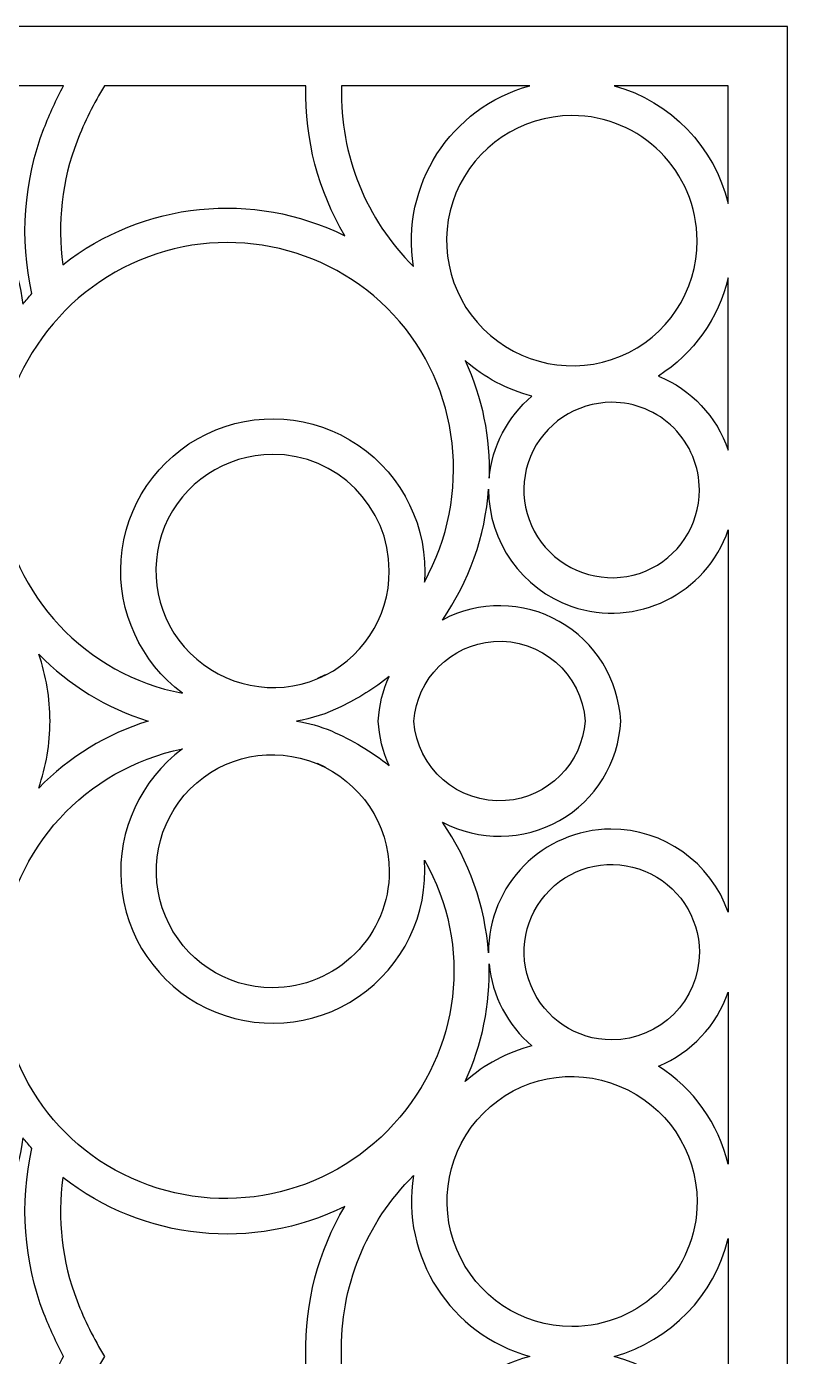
# Model space of a CAD drawing. Header units: centimetres. Extents: x 14.6 to 20.5, y -1.6 to 9.
# Drawn here: x 17.44 to 20.46, y 3.72 to 9 of the extents above; entities that cross this region are included whole.
import ezdxf

# ---------------------------------------------------------------- set-up
doc = ezdxf.new("R2010")
doc.units = ezdxf.units.CM
doc.header["$MEASUREMENT"] = 0
doc.layers.add('layer 1', color=7, linetype='Continuous')

msp = doc.modelspace()

# ---------------------------------------------------------------- linework, layer by layer
at = {"layer": 'layer 1', "color": 250}
for points, knots in [([(14.59694, 9.00077), (14.59694, 9.00077), (20.45784, 9.00077), (20.45784, 9.00077), (20.45784, 9.00077), (20.45784, 9.00077), (20.45784, -1.55598), (20.45784, -1.55598), (20.45784, -1.55598), (20.45784, -1.55598), (14.59694, -1.55598), (14.59694, -1.55598), (14.59694, -1.55598), (14.59694, -1.55598), (14.59694, 9.00077), (14.59694, 9.00077)], [0, 0, 0, 0, 0.2, 0.2, 0.2, 0.2, 0.4, 0.4, 0.4, 0.4, 0.6, 0.6, 0.6, 0.6, 1, 1, 1, 1]), ([(16.45842, 8.766), (16.45842, 8.766), (17.58569, 8.766), (17.58569, 8.766), (17.58569, 8.766), (17.55618, 8.71112), (17.5301, 8.65447), (17.50759, 8.59637), (17.50759, 8.59637), (17.42746, 8.3873), (17.41092, 8.15933), (17.46011, 7.9409), (17.46011, 7.9409), (17.4477, 7.92726), (17.43567, 7.91329), (17.42401, 7.899), (17.42401, 7.899), (17.40616, 8.03625), (17.35103, 8.16591), (17.26454, 8.27396), (17.26454, 8.27396), (17.06166, 8.52733), (16.77652, 8.70143), (16.45842, 8.766)], [0, 0, 0, 0, 0.1428571, 0.1428571, 0.1428571, 0.1428571, 0.2857143, 0.2857143, 0.2857143, 0.2857143, 0.4285714, 0.4285714, 0.4285714, 0.4285714, 0.5714286, 0.5714286, 0.5714286, 0.5714286, 0.7142857, 0.7142857, 0.7142857, 0.7142857, 1, 1, 1, 1]), ([(18.54743, 8.766), (18.54743, 8.766), (18.54729, 8.76068), (18.54729, 8.76068), (18.54729, 8.76068), (18.54251, 8.55339), (18.59593, 8.34901), (18.70158, 8.17059), (18.70158, 8.17059), (18.33734, 8.35114), (17.90216, 8.30655), (17.58242, 8.05548), (17.58242, 8.05548), (17.55978, 8.22102), (17.57926, 8.38968), (17.63902, 8.54572), (17.63902, 8.54572), (17.66869, 8.62226), (17.70519, 8.696), (17.74808, 8.76599), (17.74808, 8.76599), (17.74808, 8.76599), (18.54743, 8.766), (18.54743, 8.766)], [0, 0, 0, 0, 0.1428571, 0.1428571, 0.1428571, 0.1428571, 0.2857143, 0.2857143, 0.2857143, 0.2857143, 0.4285714, 0.4285714, 0.4285714, 0.4285714, 0.5714286, 0.5714286, 0.5714286, 0.5714286, 0.7142857, 0.7142857, 0.7142857, 0.7142857, 1, 1, 1, 1]), ([(18.68837, 8.766), (18.68837, 8.766), (19.43514, 8.766), (19.43514, 8.766), (19.43514, 8.766), (19.12092, 8.67899), (18.92225, 8.37029), (18.97397, 8.04838), (18.97397, 8.04838), (18.78565, 8.23552), (18.68233, 8.49193), (18.68811, 8.75736), (18.68811, 8.75736), (18.68818, 8.76024), (18.68827, 8.76312), (18.68837, 8.766)], [0, 0, 0, 0, 0.2, 0.2, 0.2, 0.2, 0.4, 0.4, 0.4, 0.4, 0.6, 0.6, 0.6, 0.6, 1, 1, 1, 1]), ([(20.22307, 8.766), (20.22307, 8.766), (20.22308, 8.29874), (20.22308, 8.29874), (20.22308, 8.29874), (20.1677, 8.52478), (19.99503, 8.70333), (19.7709, 8.766), (19.7709, 8.766), (19.7709, 8.766), (20.22308, 8.766), (20.22308, 8.766), (20.22308, 8.766), (20.22308, 8.766), (20.22307, 8.766), (20.22307, 8.766)], [0, 0, 0, 0, 0.2, 0.2, 0.2, 0.2, 0.4, 0.4, 0.4, 0.4, 0.6, 0.6, 0.6, 0.6, 1, 1, 1, 1]), ([(20.09955, 8.15113), (20.10029, 7.95061), (19.98017, 7.76939), (19.7952, 7.69197), (19.7952, 7.69197), (19.61023, 7.61455), (19.39424, 7.65877), (19.25193, 7.80003), (19.25193, 7.80003), (19.10962, 7.94129), (19.06641, 8.15437), (19.14246, 8.33991), (19.14246, 8.33991), (19.2185, 8.52545), (19.4025, 8.64691), (19.60302, 8.64765), (19.60302, 8.64765), (19.87707, 8.64782), (20.09937, 8.42518), (20.09955, 8.15113)], [0, 0, 0, 0, 0.1666667, 0.1666667, 0.1666667, 0.1666667, 0.3333333, 0.3333333, 0.3333333, 0.3333333, 0.5, 0.5, 0.5, 0.5, 0.6666667, 0.6666667, 0.6666667, 0.6666667, 1, 1, 1, 1]), ([(18.05695, 6.35479), (17.67353, 6.42815), (17.38109, 6.74028), (17.33284, 7.12766), (17.33284, 7.12766), (17.28459, 7.51504), (17.50151, 7.89396), (17.85522, 8.05913), (17.85522, 8.05913), (18.20893, 8.2243), (18.62879, 8.14267), (18.89484, 7.857), (18.89484, 7.857), (19.16088, 7.57133), (19.20707, 7.13716), (19.01719, 6.79608), (19.01719, 6.79608), (19.03297, 7.01109), (18.93284, 7.21819), (18.75453, 7.33935), (18.75453, 7.33935), (18.57621, 7.46052), (18.3468, 7.47736), (18.1527, 7.38351), (18.1527, 7.38351), (17.95861, 7.28967), (17.82933, 7.09943), (17.81356, 6.88441), (17.81356, 6.88441), (17.79959, 6.67793), (17.89113, 6.47859), (18.05697, 6.35479), (18.05697, 6.35479), (18.05697, 6.35479), (18.05695, 6.35479), (18.05695, 6.35479)], [0, 0, 0, 0, 0.1, 0.1, 0.1, 0.1, 0.2, 0.2, 0.2, 0.2, 0.3, 0.3, 0.3, 0.3, 0.4, 0.4, 0.4, 0.4, 0.5, 0.5, 0.5, 0.5, 0.6, 0.6, 0.6, 0.6, 0.7, 0.7, 0.7, 0.7, 0.8, 0.8, 0.8, 0.8, 1, 1, 1, 1]), ([(20.22308, 7.32011), (20.17706, 7.45326), (20.07619, 7.5602), (19.94592, 7.61384), (19.94592, 7.61384), (20.0854, 7.70288), (20.18477, 7.84254), (20.22308, 8.00353), (20.22308, 8.00353), (20.22308, 8.00353), (20.22308, 7.32011), (20.22308, 7.32011)], [0, 0, 0, 0, 0.25, 0.25, 0.25, 0.25, 0.5, 0.5, 0.5, 0.5, 1, 1, 1, 1]), ([(19.17945, 7.67484), (19.25522, 7.60747), (19.34592, 7.55915), (19.44411, 7.53388), (19.44411, 7.53388), (19.34726, 7.45152), (19.2863, 7.33478), (19.27416, 7.20822), (19.27416, 7.20822), (19.27899, 7.36901), (19.2466, 7.52867), (19.17945, 7.67484)], [0, 0, 0, 0, 0.25, 0.25, 0.25, 0.25, 0.5, 0.5, 0.5, 0.5, 1, 1, 1, 1]), ([(20.10868, 7.16148), (20.1092, 7.02097), (20.02502, 6.89397), (19.8954, 6.83972), (19.8954, 6.83972), (19.76579, 6.78546), (19.61442, 6.81645), (19.5147, 6.91544), (19.5147, 6.91544), (19.41496, 7.01443), (19.38468, 7.16375), (19.43797, 7.29376), (19.43797, 7.29376), (19.49126, 7.42379), (19.6202, 7.5089), (19.76072, 7.50942), (19.76072, 7.50942), (19.85295, 7.50948), (19.94142, 7.4729), (20.00667, 7.40773), (20.00667, 7.40773), (20.07192, 7.34256), (20.10862, 7.2537), (20.10868, 7.16147), (20.10868, 7.16147), (20.10868, 7.16147), (20.10868, 7.16148), (20.10868, 7.16148)], [0, 0, 0, 0, 0.125, 0.125, 0.125, 0.125, 0.25, 0.25, 0.25, 0.25, 0.375, 0.375, 0.375, 0.375, 0.5, 0.5, 0.5, 0.5, 0.625, 0.625, 0.625, 0.625, 0.75, 0.75, 0.75, 0.75, 1, 1, 1, 1]), ([(18.87795, 6.84026), (18.87864, 6.65345), (18.76674, 6.48462), (18.59442, 6.41249), (18.59442, 6.41249), (18.42209, 6.34036), (18.22087, 6.38156), (18.08829, 6.51316), (18.08829, 6.51316), (17.9557, 6.64477), (17.91545, 6.84328), (17.9863, 7.01613), (17.9863, 7.01613), (18.05715, 7.18898), (18.22857, 7.30214), (18.41537, 7.30283), (18.41537, 7.30283), (18.67069, 7.30299), (18.87779, 7.09557), (18.87795, 6.84026)], [0, 0, 0, 0, 0.1666667, 0.1666667, 0.1666667, 0.1666667, 0.3333333, 0.3333333, 0.3333333, 0.3333333, 0.5, 0.5, 0.5, 0.5, 0.6666667, 0.6666667, 0.6666667, 0.6666667, 1, 1, 1, 1]), ([(20.22308, 7.00284), (20.13568, 6.7476), (19.85734, 6.61173), (19.60209, 6.69912), (19.60209, 6.69912), (19.40446, 6.76835), (19.27209, 6.95514), (19.27192, 7.16455), (19.27192, 7.16455), (19.25849, 6.97812), (19.19512, 6.79866), (19.08857, 6.6451), (19.08857, 6.6451), (19.23379, 6.72289), (19.40872, 6.72095), (19.55219, 6.63998), (19.55219, 6.63998), (19.69566, 6.559), (19.7878, 6.40873), (19.79625, 6.24421), (19.79625, 6.24421), (19.78832, 6.07965), (19.69673, 5.9306), (19.55352, 5.84917), (19.55352, 5.84917), (19.4103, 5.76773), (19.23404, 5.76596), (19.08857, 5.84329), (19.08857, 5.84329), (19.19513, 5.68974), (19.25846, 5.51027), (19.27192, 5.32386), (19.27192, 5.32386), (19.27007, 5.59364), (19.48787, 5.81385), (19.75765, 5.81572), (19.75765, 5.81572), (19.96705, 5.81569), (20.15371, 5.68314), (20.22308, 5.48556), (20.22308, 5.48556), (20.22308, 5.48556), (20.22308, 7.00284), (20.22308, 7.00284)], [0, 0, 0, 0, 0.0833333, 0.0833333, 0.0833333, 0.0833333, 0.1666667, 0.1666667, 0.1666667, 0.1666667, 0.25, 0.25, 0.25, 0.25, 0.3333333, 0.3333333, 0.3333333, 0.3333333, 0.4166667, 0.4166667, 0.4166667, 0.4166667, 0.5, 0.5, 0.5, 0.5, 0.5833333, 0.5833333, 0.5833333, 0.5833333, 0.6666667, 0.6666667, 0.6666667, 0.6666667, 0.75, 0.75, 0.75, 0.75, 0.8333333, 0.8333333, 0.8333333, 0.8333333, 1, 1, 1, 1]), ([(19.65514, 6.2442), (19.64178, 6.43201), (19.47913, 6.57346), (19.29132, 6.5601), (19.29132, 6.5601), (19.12226, 6.54742), (18.98794, 6.41327), (18.97542, 6.2442), (18.97542, 6.2442), (18.98878, 6.05639), (19.15143, 5.91493), (19.33924, 5.92829), (19.33924, 5.92829), (19.50831, 5.94097), (19.64263, 6.07512), (19.65514, 6.2442)], [0, 0, 0, 0, 0.2, 0.2, 0.2, 0.2, 0.4, 0.4, 0.4, 0.4, 0.6, 0.6, 0.6, 0.6, 1, 1, 1, 1]), ([(17.53173, 6.24421), (17.53173, 6.15373), (17.51654, 6.06387), (17.48681, 5.97842), (17.48681, 5.97842), (17.60736, 6.10151), (17.75661, 6.19284), (17.92106, 6.2442), (17.92106, 6.2442), (17.75661, 6.29553), (17.60738, 6.38689), (17.48683, 6.50997), (17.48683, 6.50997), (17.51655, 6.42452), (17.53173, 6.33466), (17.53173, 6.24419), (17.53173, 6.24419), (17.53173, 6.24419), (17.53173, 6.24421), (17.53173, 6.24421)], [0, 0, 0, 0, 0.1666667, 0.1666667, 0.1666667, 0.1666667, 0.3333333, 0.3333333, 0.3333333, 0.3333333, 0.5, 0.5, 0.5, 0.5, 0.6666667, 0.6666667, 0.6666667, 0.6666667, 1, 1, 1, 1]), ([(18.83431, 6.2442), (18.83735, 6.18317), (18.85197, 6.12329), (18.8774, 6.06773), (18.8774, 6.06773), (18.80725, 6.12303), (18.7303, 6.16908), (18.64841, 6.20476), (18.64841, 6.20476), (18.60384, 6.22343), (18.5572, 6.23666), (18.50947, 6.2442), (18.50947, 6.2442), (18.57089, 6.25389), (18.63044, 6.27302), (18.68601, 6.30092), (18.68601, 6.30092), (18.75396, 6.33379), (18.81813, 6.37393), (18.87741, 6.42066), (18.87741, 6.42066), (18.85198, 6.3651), (18.83735, 6.30523), (18.83431, 6.24421), (18.83431, 6.24421), (18.83431, 6.24421), (18.83431, 6.2442), (18.83431, 6.2442)], [0, 0, 0, 0, 0.125, 0.125, 0.125, 0.125, 0.25, 0.25, 0.25, 0.25, 0.375, 0.375, 0.375, 0.375, 0.5, 0.5, 0.5, 0.5, 0.625, 0.625, 0.625, 0.625, 0.75, 0.75, 0.75, 0.75, 1, 1, 1, 1]), ([(18.62373, 6.42726), (18.61361, 6.42237), (18.6034, 6.41768), (18.59311, 6.41318), (18.59311, 6.41318), (18.59311, 6.41318), (18.62373, 6.42726), (18.62373, 6.42726)], [0, 0, 0, 0, 0.3333333, 0.3333333, 0.3333333, 0.3333333, 1, 1, 1, 1]), ([(18.05695, 6.1336), (17.67294, 6.05532), (17.38316, 5.73844), (17.33942, 5.34898), (17.33942, 5.34898), (17.29567, 4.95952), (17.49813, 4.59076), (17.85521, 4.42924), (17.85521, 4.42924), (18.21228, 4.26771), (18.63278, 4.35475), (18.89639, 4.64476), (18.89639, 4.64476), (19.16, 4.93476), (19.21195, 5.35223), (19.01719, 5.69232), (19.01719, 5.69232), (19.03296, 5.47731), (18.93284, 5.27021), (18.75453, 5.14905), (18.75453, 5.14905), (18.57621, 5.02788), (18.3468, 5.01104), (18.15271, 5.10488), (18.15271, 5.10488), (17.95862, 5.19872), (17.82933, 5.38897), (17.81356, 5.60398), (17.81356, 5.60398), (17.79952, 5.81032), (17.89129, 6.00982), (18.05696, 6.13361), (18.05696, 6.13361), (18.05696, 6.13361), (18.05695, 6.1336), (18.05695, 6.1336)], [0, 0, 0, 0, 0.1, 0.1, 0.1, 0.1, 0.2, 0.2, 0.2, 0.2, 0.3, 0.3, 0.3, 0.3, 0.4, 0.4, 0.4, 0.4, 0.5, 0.5, 0.5, 0.5, 0.6, 0.6, 0.6, 0.6, 0.7, 0.7, 0.7, 0.7, 0.8, 0.8, 0.8, 0.8, 1, 1, 1, 1]), ([(18.87795, 5.64814), (18.87727, 5.83552), (18.76377, 6.00403), (18.5904, 6.07511), (18.5904, 6.07511), (18.41702, 6.14618), (18.2203, 6.10822), (18.08829, 5.97524), (18.08829, 5.97524), (17.95628, 5.84226), (17.91737, 5.64285), (17.98971, 5.46999), (17.98971, 5.46999), (18.06205, 5.29714), (18.228, 5.18488), (18.41537, 5.18557), (18.41537, 5.18557), (18.53814, 5.18565), (18.65584, 5.23449), (18.74259, 5.32135), (18.74259, 5.32135), (18.82934, 5.40821), (18.87803, 5.52539), (18.87795, 5.64815), (18.87795, 5.64815), (18.87795, 5.64815), (18.87795, 5.64814), (18.87795, 5.64814)], [0, 0, 0, 0, 0.125, 0.125, 0.125, 0.125, 0.25, 0.25, 0.25, 0.25, 0.375, 0.375, 0.375, 0.375, 0.5, 0.5, 0.5, 0.5, 0.625, 0.625, 0.625, 0.625, 0.75, 0.75, 0.75, 0.75, 1, 1, 1, 1]), ([(18.62373, 6.06114), (18.61361, 6.06602), (18.6034, 6.07071), (18.59311, 6.07522), (18.59311, 6.07522), (18.59311, 6.07522), (18.62373, 6.06114), (18.62373, 6.06114)], [0, 0, 0, 0, 0.3333333, 0.3333333, 0.3333333, 0.3333333, 1, 1, 1, 1]), ([(20.10868, 5.32692), (20.10816, 5.46786), (20.02279, 5.59462), (19.89238, 5.64808), (19.89238, 5.64808), (19.76197, 5.70154), (19.614, 5.67299), (19.5147, 5.57296), (19.5147, 5.57296), (19.41539, 5.47294), (19.38613, 5.32294), (19.44054, 5.19292), (19.44054, 5.19292), (19.49495, 5.0629), (19.61978, 4.97846), (19.76072, 4.97898), (19.76072, 4.97898), (19.95301, 4.9791), (20.1088, 5.13464), (20.10868, 5.32693), (20.10868, 5.32693), (20.10868, 5.32693), (20.10868, 5.32692), (20.10868, 5.32692)], [0, 0, 0, 0, 0.1428571, 0.1428571, 0.1428571, 0.1428571, 0.2857143, 0.2857143, 0.2857143, 0.2857143, 0.4285714, 0.4285714, 0.4285714, 0.4285714, 0.5714286, 0.5714286, 0.5714286, 0.5714286, 0.7142857, 0.7142857, 0.7142857, 0.7142857, 1, 1, 1, 1]), ([(19.17947, 4.81357), (19.25521, 4.88092), (19.34596, 4.92926), (19.44412, 4.95453), (19.44412, 4.95453), (19.3473, 5.03681), (19.28632, 5.15368), (19.27416, 5.28016), (19.27416, 5.28016), (19.279, 5.11943), (19.24657, 4.95969), (19.17945, 4.81356), (19.17945, 4.81356), (19.17945, 4.81356), (19.17947, 4.81357), (19.17947, 4.81357)], [0, 0, 0, 0, 0.2, 0.2, 0.2, 0.2, 0.4, 0.4, 0.4, 0.4, 0.6, 0.6, 0.6, 0.6, 1, 1, 1, 1]), ([(20.22307, 4.48488), (20.22307, 4.48488), (20.22308, 5.16829), (20.22308, 5.16829), (20.22308, 5.16829), (20.17712, 5.0352), (20.07611, 4.92819), (19.94592, 4.87456), (19.94592, 4.87456), (20.08535, 4.78559), (20.18476, 4.64576), (20.22308, 4.48487), (20.22308, 4.48487), (20.22308, 4.48487), (20.22307, 4.48488), (20.22307, 4.48488)], [0, 0, 0, 0, 0.2, 0.2, 0.2, 0.2, 0.4, 0.4, 0.4, 0.4, 0.6, 0.6, 0.6, 0.6, 1, 1, 1, 1]), ([(20.09955, 4.33727), (20.09881, 4.5384), (19.97698, 4.71928), (19.79089, 4.79557), (19.79089, 4.79557), (19.60478, 4.87186), (19.39363, 4.8311), (19.25193, 4.68836), (19.25193, 4.68836), (19.11023, 4.54562), (19.06847, 4.33157), (19.14612, 4.14604), (19.14612, 4.14604), (19.22377, 3.9605), (19.40189, 3.84001), (19.60302, 3.84075), (19.60302, 3.84075), (19.87742, 3.84092), (20.09972, 4.06287), (20.09955, 4.33727)], [0, 0, 0, 0, 0.1666667, 0.1666667, 0.1666667, 0.1666667, 0.3333333, 0.3333333, 0.3333333, 0.3333333, 0.5, 0.5, 0.5, 0.5, 0.6666667, 0.6666667, 0.6666667, 0.6666667, 1, 1, 1, 1]), ([(17.26453, 3.23033), (17.06166, 3.48371), (16.77654, 3.65782), (16.45844, 3.72239), (16.45844, 3.72239), (16.77653, 3.78702), (17.06171, 3.96105), (17.26454, 4.21446), (17.26454, 4.21446), (17.35103, 4.32251), (17.40619, 4.45215), (17.42401, 4.5894), (17.42401, 4.5894), (17.43567, 4.57512), (17.44771, 4.56115), (17.46011, 4.5475), (17.46011, 4.5475), (17.41095, 4.32906), (17.42744, 4.10108), (17.50759, 3.89202), (17.50759, 3.89202), (17.5301, 3.83391), (17.55618, 3.77726), (17.5857, 3.72238), (17.5857, 3.72238), (17.55617, 3.66752), (17.53009, 3.61088), (17.50759, 3.55278), (17.50759, 3.55278), (17.42746, 3.3437), (17.41092, 3.11572), (17.46011, 2.89728), (17.46011, 2.89728), (17.44771, 2.88365), (17.43567, 2.86968), (17.42402, 2.8554), (17.42402, 2.8554), (17.40617, 2.99264), (17.35104, 3.12229), (17.26454, 3.23032), (17.26454, 3.23032), (17.26454, 3.23032), (17.26453, 3.23033), (17.26453, 3.23033)], [0, 0, 0, 0, 0.0833333, 0.0833333, 0.0833333, 0.0833333, 0.1666667, 0.1666667, 0.1666667, 0.1666667, 0.25, 0.25, 0.25, 0.25, 0.3333333, 0.3333333, 0.3333333, 0.3333333, 0.4166667, 0.4166667, 0.4166667, 0.4166667, 0.5, 0.5, 0.5, 0.5, 0.5833333, 0.5833333, 0.5833333, 0.5833333, 0.6666667, 0.6666667, 0.6666667, 0.6666667, 0.75, 0.75, 0.75, 0.75, 0.8333333, 0.8333333, 0.8333333, 0.8333333, 1, 1, 1, 1]), ([(18.97397, 4.44002), (18.78559, 4.25273), (18.68226, 3.99661), (18.68811, 3.73104), (18.68811, 3.73104), (18.68811, 3.73104), (18.68837, 3.72239), (18.68837, 3.72239), (18.68837, 3.72239), (18.68827, 3.71951), (18.68818, 3.71662), (18.68811, 3.71374), (18.68811, 3.71374), (18.68233, 3.44816), (18.78555, 3.192), (18.97397, 3.00477), (18.97397, 3.00477), (18.92231, 3.32632), (19.12128, 3.63547), (19.43514, 3.72239), (19.43514, 3.72239), (19.12118, 3.80899), (18.92263, 4.11843), (18.97398, 4.44003), (18.97398, 4.44003), (18.97398, 4.44003), (18.97397, 4.44002), (18.97397, 4.44002)], [0, 0, 0, 0, 0.125, 0.125, 0.125, 0.125, 0.25, 0.25, 0.25, 0.25, 0.375, 0.375, 0.375, 0.375, 0.5, 0.5, 0.5, 0.5, 0.625, 0.625, 0.625, 0.625, 0.75, 0.75, 0.75, 0.75, 1, 1, 1, 1]), ([(17.58242, 3.01186), (17.55978, 3.17742), (17.57926, 3.34608), (17.63903, 3.50213), (17.63903, 3.50213), (17.6687, 3.57867), (17.70521, 3.6524), (17.74808, 3.7224), (17.74808, 3.7224), (17.70519, 3.7924), (17.66869, 3.86614), (17.63902, 3.94269), (17.63902, 3.94269), (17.57925, 4.09872), (17.55979, 4.26738), (17.58242, 4.43293), (17.58242, 4.43293), (17.90229, 4.182), (18.33744, 4.13707), (18.70159, 4.31781), (18.70159, 4.31781), (18.59595, 4.13937), (18.54249, 3.93499), (18.54729, 3.72768), (18.54729, 3.72768), (18.54729, 3.72768), (18.54737, 3.72494), (18.54737, 3.72494), (18.54737, 3.72494), (18.54737, 3.72494), (18.54743, 3.72238), (18.54743, 3.72238), (18.54743, 3.72238), (18.54743, 3.72238), (18.54729, 3.71709), (18.54729, 3.71709), (18.54729, 3.71709), (18.54252, 3.50979), (18.59593, 3.3054), (18.70158, 3.12699), (18.70158, 3.12699), (18.33733, 3.30753), (17.90215, 3.26294), (17.58241, 3.01185), (17.58241, 3.01185), (17.58241, 3.01185), (17.58242, 3.01186), (17.58242, 3.01186)], [0, 0, 0, 0, 0.0769231, 0.0769231, 0.0769231, 0.0769231, 0.1538462, 0.1538462, 0.1538462, 0.1538462, 0.2307692, 0.2307692, 0.2307692, 0.2307692, 0.3076923, 0.3076923, 0.3076923, 0.3076923, 0.3846154, 0.3846154, 0.3846154, 0.3846154, 0.4615385, 0.4615385, 0.4615385, 0.4615385, 0.5384615, 0.5384615, 0.5384615, 0.5384615, 0.6153846, 0.6153846, 0.6153846, 0.6153846, 0.6923077, 0.6923077, 0.6923077, 0.6923077, 0.7692308, 0.7692308, 0.7692308, 0.7692308, 0.8461538, 0.8461538, 0.8461538, 0.8461538, 1, 1, 1, 1]), ([(20.22307, 3.25513), (20.22307, 3.25513), (20.22308, 4.18966), (20.22308, 4.18966), (20.22308, 4.18966), (20.16784, 3.96376), (19.99484, 3.78511), (19.7709, 3.72239), (19.7709, 3.72239), (19.99487, 3.65977), (20.16774, 3.481), (20.22307, 3.25512), (20.22307, 3.25512), (20.22307, 3.25512), (20.22307, 3.25513), (20.22307, 3.25513)], [0, 0, 0, 0, 0.2, 0.2, 0.2, 0.2, 0.4, 0.4, 0.4, 0.4, 0.6, 0.6, 0.6, 0.6, 1, 1, 1, 1])]:
    msp.add_open_spline(points, degree=3, knots=knots, dxfattribs=at)
at = {"layer": 'layer 1', "lineweight": 9}
for points, knots in [([(14.59694, 9.00077), (14.59694, 9.00077), (20.45784, 9.00077), (20.45784, 9.00077), (20.45784, 9.00077), (20.45784, 9.00077), (20.45784, -1.55598), (20.45784, -1.55598), (20.45784, -1.55598), (20.45784, -1.55598), (14.59694, -1.55598), (14.59694, -1.55598), (14.59694, -1.55598), (14.59694, -1.55598), (14.59694, 9.00077), (14.59694, 9.00077)], [0, 0, 0, 0, 0.2, 0.2, 0.2, 0.2, 0.4, 0.4, 0.4, 0.4, 0.6, 0.6, 0.6, 0.6, 1, 1, 1, 1]), ([(16.45842, 8.766), (16.45842, 8.766), (17.58569, 8.766), (17.58569, 8.766), (17.58569, 8.766), (17.55618, 8.71112), (17.5301, 8.65447), (17.50759, 8.59637), (17.50759, 8.59637), (17.42746, 8.3873), (17.41092, 8.15933), (17.46011, 7.9409), (17.46011, 7.9409), (17.4477, 7.92726), (17.43567, 7.91329), (17.42401, 7.899), (17.42401, 7.899), (17.40616, 8.03625), (17.35103, 8.16591), (17.26454, 8.27396), (17.26454, 8.27396), (17.06166, 8.52733), (16.77652, 8.70143), (16.45842, 8.766)], [0, 0, 0, 0, 0.1428571, 0.1428571, 0.1428571, 0.1428571, 0.2857143, 0.2857143, 0.2857143, 0.2857143, 0.4285714, 0.4285714, 0.4285714, 0.4285714, 0.5714286, 0.5714286, 0.5714286, 0.5714286, 0.7142857, 0.7142857, 0.7142857, 0.7142857, 1, 1, 1, 1]), ([(18.54743, 8.766), (18.54743, 8.766), (18.54729, 8.76068), (18.54729, 8.76068), (18.54729, 8.76068), (18.54251, 8.55339), (18.59593, 8.34901), (18.70158, 8.17059), (18.70158, 8.17059), (18.33734, 8.35114), (17.90216, 8.30655), (17.58242, 8.05548), (17.58242, 8.05548), (17.55978, 8.22102), (17.57926, 8.38968), (17.63902, 8.54572), (17.63902, 8.54572), (17.66869, 8.62226), (17.70519, 8.696), (17.74808, 8.76599), (17.74808, 8.76599), (17.74808, 8.76599), (18.54743, 8.766), (18.54743, 8.766)], [0, 0, 0, 0, 0.1428571, 0.1428571, 0.1428571, 0.1428571, 0.2857143, 0.2857143, 0.2857143, 0.2857143, 0.4285714, 0.4285714, 0.4285714, 0.4285714, 0.5714286, 0.5714286, 0.5714286, 0.5714286, 0.7142857, 0.7142857, 0.7142857, 0.7142857, 1, 1, 1, 1]), ([(18.68837, 8.766), (18.68837, 8.766), (19.43514, 8.766), (19.43514, 8.766), (19.43514, 8.766), (19.12092, 8.67899), (18.92225, 8.37029), (18.97397, 8.04838), (18.97397, 8.04838), (18.78565, 8.23552), (18.68233, 8.49193), (18.68811, 8.75736), (18.68811, 8.75736), (18.68818, 8.76024), (18.68827, 8.76312), (18.68837, 8.766)], [0, 0, 0, 0, 0.2, 0.2, 0.2, 0.2, 0.4, 0.4, 0.4, 0.4, 0.6, 0.6, 0.6, 0.6, 1, 1, 1, 1]), ([(20.22307, 8.766), (20.22307, 8.766), (20.22308, 8.29874), (20.22308, 8.29874), (20.22308, 8.29874), (20.1677, 8.52478), (19.99503, 8.70333), (19.7709, 8.766), (19.7709, 8.766), (19.7709, 8.766), (20.22308, 8.766), (20.22308, 8.766)], [0, 0, 0, 0, 0.25, 0.25, 0.25, 0.25, 0.5, 0.5, 0.5, 0.5, 1, 1, 1, 1]), ([(20.09955, 8.15113), (20.10029, 7.95061), (19.98017, 7.76939), (19.7952, 7.69197), (19.7952, 7.69197), (19.61023, 7.61455), (19.39424, 7.65877), (19.25193, 7.80003), (19.25193, 7.80003), (19.10962, 7.94129), (19.06641, 8.15437), (19.14246, 8.33991), (19.14246, 8.33991), (19.2185, 8.52545), (19.4025, 8.64691), (19.60302, 8.64765), (19.60302, 8.64765), (19.87707, 8.64782), (20.09937, 8.42518), (20.09955, 8.15113)], [0, 0, 0, 0, 0.1666667, 0.1666667, 0.1666667, 0.1666667, 0.3333333, 0.3333333, 0.3333333, 0.3333333, 0.5, 0.5, 0.5, 0.5, 0.6666667, 0.6666667, 0.6666667, 0.6666667, 1, 1, 1, 1]), ([(18.05695, 6.35479), (17.67353, 6.42815), (17.38109, 6.74028), (17.33284, 7.12766), (17.33284, 7.12766), (17.28459, 7.51504), (17.50151, 7.89396), (17.85522, 8.05913), (17.85522, 8.05913), (18.20893, 8.2243), (18.62879, 8.14267), (18.89484, 7.857), (18.89484, 7.857), (19.16088, 7.57133), (19.20707, 7.13716), (19.01719, 6.79608), (19.01719, 6.79608), (19.03297, 7.01109), (18.93284, 7.21819), (18.75453, 7.33935), (18.75453, 7.33935), (18.57621, 7.46052), (18.3468, 7.47736), (18.1527, 7.38351), (18.1527, 7.38351), (17.95861, 7.28967), (17.82933, 7.09943), (17.81356, 6.88441), (17.81356, 6.88441), (17.79959, 6.67793), (17.89113, 6.47859), (18.05697, 6.35479)], [0, 0, 0, 0, 0.1111111, 0.1111111, 0.1111111, 0.1111111, 0.2222222, 0.2222222, 0.2222222, 0.2222222, 0.3333333, 0.3333333, 0.3333333, 0.3333333, 0.4444444, 0.4444444, 0.4444444, 0.4444444, 0.5555556, 0.5555556, 0.5555556, 0.5555556, 0.6666667, 0.6666667, 0.6666667, 0.6666667, 0.7777778, 0.7777778, 0.7777778, 0.7777778, 1, 1, 1, 1]), ([(20.22308, 7.32011), (20.17706, 7.45326), (20.07619, 7.5602), (19.94592, 7.61384), (19.94592, 7.61384), (20.0854, 7.70288), (20.18477, 7.84254), (20.22308, 8.00353), (20.22308, 8.00353), (20.22308, 8.00353), (20.22308, 7.32011), (20.22308, 7.32011)], [0, 0, 0, 0, 0.25, 0.25, 0.25, 0.25, 0.5, 0.5, 0.5, 0.5, 1, 1, 1, 1]), ([(19.17945, 7.67484), (19.25522, 7.60747), (19.34592, 7.55915), (19.44411, 7.53388), (19.44411, 7.53388), (19.34726, 7.45152), (19.2863, 7.33478), (19.27416, 7.20822), (19.27416, 7.20822), (19.27899, 7.36901), (19.2466, 7.52867), (19.17945, 7.67484)], [0, 0, 0, 0, 0.25, 0.25, 0.25, 0.25, 0.5, 0.5, 0.5, 0.5, 1, 1, 1, 1]), ([(20.10868, 7.16148), (20.1092, 7.02097), (20.02502, 6.89397), (19.8954, 6.83972), (19.8954, 6.83972), (19.76579, 6.78546), (19.61442, 6.81645), (19.5147, 6.91544), (19.5147, 6.91544), (19.41496, 7.01443), (19.38468, 7.16375), (19.43797, 7.29376), (19.43797, 7.29376), (19.49126, 7.42379), (19.6202, 7.5089), (19.76072, 7.50942), (19.76072, 7.50942), (19.85295, 7.50948), (19.94142, 7.4729), (20.00667, 7.40773), (20.00667, 7.40773), (20.07192, 7.34256), (20.10862, 7.2537), (20.10868, 7.16147)], [0, 0, 0, 0, 0.1428571, 0.1428571, 0.1428571, 0.1428571, 0.2857143, 0.2857143, 0.2857143, 0.2857143, 0.4285714, 0.4285714, 0.4285714, 0.4285714, 0.5714286, 0.5714286, 0.5714286, 0.5714286, 0.7142857, 0.7142857, 0.7142857, 0.7142857, 1, 1, 1, 1]), ([(18.87795, 6.84026), (18.87864, 6.65345), (18.76674, 6.48462), (18.59442, 6.41249), (18.59442, 6.41249), (18.42209, 6.34036), (18.22087, 6.38156), (18.08829, 6.51316), (18.08829, 6.51316), (17.9557, 6.64477), (17.91545, 6.84328), (17.9863, 7.01613), (17.9863, 7.01613), (18.05715, 7.18898), (18.22857, 7.30214), (18.41537, 7.30283), (18.41537, 7.30283), (18.67069, 7.30299), (18.87779, 7.09557), (18.87795, 6.84026)], [0, 0, 0, 0, 0.1666667, 0.1666667, 0.1666667, 0.1666667, 0.3333333, 0.3333333, 0.3333333, 0.3333333, 0.5, 0.5, 0.5, 0.5, 0.6666667, 0.6666667, 0.6666667, 0.6666667, 1, 1, 1, 1]), ([(20.22308, 7.00284), (20.13568, 6.7476), (19.85734, 6.61173), (19.60209, 6.69912), (19.60209, 6.69912), (19.40446, 6.76835), (19.27209, 6.95514), (19.27192, 7.16455), (19.27192, 7.16455), (19.25849, 6.97812), (19.19512, 6.79866), (19.08857, 6.6451), (19.08857, 6.6451), (19.23379, 6.72289), (19.40872, 6.72095), (19.55219, 6.63998), (19.55219, 6.63998), (19.69566, 6.559), (19.7878, 6.40873), (19.79625, 6.24421), (19.79625, 6.24421), (19.78832, 6.07965), (19.69673, 5.9306), (19.55352, 5.84917), (19.55352, 5.84917), (19.4103, 5.76773), (19.23404, 5.76596), (19.08857, 5.84329), (19.08857, 5.84329), (19.19513, 5.68974), (19.25846, 5.51027), (19.27192, 5.32386), (19.27192, 5.32386), (19.27007, 5.59364), (19.48787, 5.81385), (19.75765, 5.81572), (19.75765, 5.81572), (19.96705, 5.81569), (20.15371, 5.68314), (20.22308, 5.48556), (20.22308, 5.48556), (20.22308, 5.48556), (20.22308, 7.00284), (20.22308, 7.00284)], [0, 0, 0, 0, 0.0833333, 0.0833333, 0.0833333, 0.0833333, 0.1666667, 0.1666667, 0.1666667, 0.1666667, 0.25, 0.25, 0.25, 0.25, 0.3333333, 0.3333333, 0.3333333, 0.3333333, 0.4166667, 0.4166667, 0.4166667, 0.4166667, 0.5, 0.5, 0.5, 0.5, 0.5833333, 0.5833333, 0.5833333, 0.5833333, 0.6666667, 0.6666667, 0.6666667, 0.6666667, 0.75, 0.75, 0.75, 0.75, 0.8333333, 0.8333333, 0.8333333, 0.8333333, 1, 1, 1, 1]), ([(19.65514, 6.2442), (19.64178, 6.43201), (19.47913, 6.57346), (19.29132, 6.5601), (19.29132, 6.5601), (19.12226, 6.54742), (18.98794, 6.41327), (18.97542, 6.2442), (18.97542, 6.2442), (18.98878, 6.05639), (19.15143, 5.91493), (19.33924, 5.92829), (19.33924, 5.92829), (19.50831, 5.94097), (19.64263, 6.07512), (19.65514, 6.2442)], [0, 0, 0, 0, 0.2, 0.2, 0.2, 0.2, 0.4, 0.4, 0.4, 0.4, 0.6, 0.6, 0.6, 0.6, 1, 1, 1, 1]), ([(17.53173, 6.24421), (17.53173, 6.15373), (17.51654, 6.06387), (17.48681, 5.97842), (17.48681, 5.97842), (17.60736, 6.10151), (17.75661, 6.19284), (17.92106, 6.2442), (17.92106, 6.2442), (17.75661, 6.29553), (17.60738, 6.38689), (17.48683, 6.50997), (17.48683, 6.50997), (17.51655, 6.42452), (17.53173, 6.33466), (17.53173, 6.24419)], [0, 0, 0, 0, 0.2, 0.2, 0.2, 0.2, 0.4, 0.4, 0.4, 0.4, 0.6, 0.6, 0.6, 0.6, 1, 1, 1, 1]), ([(18.83431, 6.2442), (18.83735, 6.18317), (18.85197, 6.12329), (18.8774, 6.06773), (18.8774, 6.06773), (18.80725, 6.12303), (18.7303, 6.16908), (18.64841, 6.20476), (18.64841, 6.20476), (18.60384, 6.22343), (18.5572, 6.23666), (18.50947, 6.2442), (18.50947, 6.2442), (18.57089, 6.25389), (18.63044, 6.27302), (18.68601, 6.30092), (18.68601, 6.30092), (18.75396, 6.33379), (18.81813, 6.37393), (18.87741, 6.42066), (18.87741, 6.42066), (18.85198, 6.3651), (18.83735, 6.30523), (18.83431, 6.24421)], [0, 0, 0, 0, 0.1428571, 0.1428571, 0.1428571, 0.1428571, 0.2857143, 0.2857143, 0.2857143, 0.2857143, 0.4285714, 0.4285714, 0.4285714, 0.4285714, 0.5714286, 0.5714286, 0.5714286, 0.5714286, 0.7142857, 0.7142857, 0.7142857, 0.7142857, 1, 1, 1, 1]), ([(18.05695, 6.1336), (17.67294, 6.05532), (17.38316, 5.73844), (17.33942, 5.34898), (17.33942, 5.34898), (17.29567, 4.95952), (17.49813, 4.59076), (17.85521, 4.42924), (17.85521, 4.42924), (18.21228, 4.26771), (18.63278, 4.35475), (18.89639, 4.64476), (18.89639, 4.64476), (19.16, 4.93476), (19.21195, 5.35223), (19.01719, 5.69232), (19.01719, 5.69232), (19.03296, 5.47731), (18.93284, 5.27021), (18.75453, 5.14905), (18.75453, 5.14905), (18.57621, 5.02788), (18.3468, 5.01104), (18.15271, 5.10488), (18.15271, 5.10488), (17.95862, 5.19872), (17.82933, 5.38897), (17.81356, 5.60398), (17.81356, 5.60398), (17.79952, 5.81032), (17.89129, 6.00982), (18.05696, 6.13361)], [0, 0, 0, 0, 0.1111111, 0.1111111, 0.1111111, 0.1111111, 0.2222222, 0.2222222, 0.2222222, 0.2222222, 0.3333333, 0.3333333, 0.3333333, 0.3333333, 0.4444444, 0.4444444, 0.4444444, 0.4444444, 0.5555556, 0.5555556, 0.5555556, 0.5555556, 0.6666667, 0.6666667, 0.6666667, 0.6666667, 0.7777778, 0.7777778, 0.7777778, 0.7777778, 1, 1, 1, 1]), ([(18.87795, 5.64814), (18.87727, 5.83552), (18.76377, 6.00403), (18.5904, 6.07511), (18.5904, 6.07511), (18.41702, 6.14618), (18.2203, 6.10822), (18.08829, 5.97524), (18.08829, 5.97524), (17.95628, 5.84226), (17.91737, 5.64285), (17.98971, 5.46999), (17.98971, 5.46999), (18.06205, 5.29714), (18.228, 5.18488), (18.41537, 5.18557), (18.41537, 5.18557), (18.53814, 5.18565), (18.65584, 5.23449), (18.74259, 5.32135), (18.74259, 5.32135), (18.82934, 5.40821), (18.87803, 5.52539), (18.87795, 5.64815)], [0, 0, 0, 0, 0.1428571, 0.1428571, 0.1428571, 0.1428571, 0.2857143, 0.2857143, 0.2857143, 0.2857143, 0.4285714, 0.4285714, 0.4285714, 0.4285714, 0.5714286, 0.5714286, 0.5714286, 0.5714286, 0.7142857, 0.7142857, 0.7142857, 0.7142857, 1, 1, 1, 1]), ([(20.10868, 5.32692), (20.10816, 5.46786), (20.02279, 5.59462), (19.89238, 5.64808), (19.89238, 5.64808), (19.76197, 5.70154), (19.614, 5.67299), (19.5147, 5.57296), (19.5147, 5.57296), (19.41539, 5.47294), (19.38613, 5.32294), (19.44054, 5.19292), (19.44054, 5.19292), (19.49495, 5.0629), (19.61978, 4.97846), (19.76072, 4.97898), (19.76072, 4.97898), (19.95301, 4.9791), (20.1088, 5.13464), (20.10868, 5.32693)], [0, 0, 0, 0, 0.1666667, 0.1666667, 0.1666667, 0.1666667, 0.3333333, 0.3333333, 0.3333333, 0.3333333, 0.5, 0.5, 0.5, 0.5, 0.6666667, 0.6666667, 0.6666667, 0.6666667, 1, 1, 1, 1]), ([(19.17947, 4.81357), (19.25521, 4.88092), (19.34596, 4.92926), (19.44412, 4.95453), (19.44412, 4.95453), (19.3473, 5.03681), (19.28632, 5.15368), (19.27416, 5.28016), (19.27416, 5.28016), (19.279, 5.11943), (19.24657, 4.95969), (19.17945, 4.81356)], [0, 0, 0, 0, 0.25, 0.25, 0.25, 0.25, 0.5, 0.5, 0.5, 0.5, 1, 1, 1, 1]), ([(20.22307, 4.48488), (20.22307, 4.48488), (20.22308, 5.16829), (20.22308, 5.16829), (20.22308, 5.16829), (20.17712, 5.0352), (20.07611, 4.92819), (19.94592, 4.87456), (19.94592, 4.87456), (20.08535, 4.78559), (20.18476, 4.64576), (20.22308, 4.48487)], [0, 0, 0, 0, 0.25, 0.25, 0.25, 0.25, 0.5, 0.5, 0.5, 0.5, 1, 1, 1, 1]), ([(20.09955, 4.33727), (20.09881, 4.5384), (19.97698, 4.71928), (19.79089, 4.79557), (19.79089, 4.79557), (19.60478, 4.87186), (19.39363, 4.8311), (19.25193, 4.68836), (19.25193, 4.68836), (19.11023, 4.54562), (19.06847, 4.33157), (19.14612, 4.14604), (19.14612, 4.14604), (19.22377, 3.9605), (19.40189, 3.84001), (19.60302, 3.84075), (19.60302, 3.84075), (19.87742, 3.84092), (20.09972, 4.06287), (20.09955, 4.33727)], [0, 0, 0, 0, 0.1666667, 0.1666667, 0.1666667, 0.1666667, 0.3333333, 0.3333333, 0.3333333, 0.3333333, 0.5, 0.5, 0.5, 0.5, 0.6666667, 0.6666667, 0.6666667, 0.6666667, 1, 1, 1, 1]), ([(17.26453, 3.23033), (17.06166, 3.48371), (16.77654, 3.65782), (16.45844, 3.72239), (16.45844, 3.72239), (16.77653, 3.78702), (17.06171, 3.96105), (17.26454, 4.21446), (17.26454, 4.21446), (17.35103, 4.32251), (17.40619, 4.45215), (17.42401, 4.5894), (17.42401, 4.5894), (17.43567, 4.57512), (17.44771, 4.56115), (17.46011, 4.5475), (17.46011, 4.5475), (17.41095, 4.32906), (17.42744, 4.10108), (17.50759, 3.89202), (17.50759, 3.89202), (17.5301, 3.83391), (17.55618, 3.77726), (17.5857, 3.72238), (17.5857, 3.72238), (17.55617, 3.66752), (17.53009, 3.61088), (17.50759, 3.55278), (17.50759, 3.55278), (17.42746, 3.3437), (17.41092, 3.11572), (17.46011, 2.89728), (17.46011, 2.89728), (17.44771, 2.88365), (17.43567, 2.86968), (17.42402, 2.8554), (17.42402, 2.8554), (17.40617, 2.99264), (17.35104, 3.12229), (17.26454, 3.23032)], [0, 0, 0, 0, 0.0909091, 0.0909091, 0.0909091, 0.0909091, 0.1818182, 0.1818182, 0.1818182, 0.1818182, 0.2727273, 0.2727273, 0.2727273, 0.2727273, 0.3636364, 0.3636364, 0.3636364, 0.3636364, 0.4545455, 0.4545455, 0.4545455, 0.4545455, 0.5454545, 0.5454545, 0.5454545, 0.5454545, 0.6363636, 0.6363636, 0.6363636, 0.6363636, 0.7272727, 0.7272727, 0.7272727, 0.7272727, 0.8181818, 0.8181818, 0.8181818, 0.8181818, 1, 1, 1, 1]), ([(18.97397, 4.44002), (18.78559, 4.25273), (18.68226, 3.99661), (18.68811, 3.73104), (18.68811, 3.73104), (18.68811, 3.73104), (18.68837, 3.72239), (18.68837, 3.72239), (18.68837, 3.72239), (18.68827, 3.71951), (18.68818, 3.71662), (18.68811, 3.71374), (18.68811, 3.71374), (18.68233, 3.44816), (18.78555, 3.192), (18.97397, 3.00477), (18.97397, 3.00477), (18.92231, 3.32632), (19.12128, 3.63547), (19.43514, 3.72239), (19.43514, 3.72239), (19.12118, 3.80899), (18.92263, 4.11843), (18.97398, 4.44003)], [0, 0, 0, 0, 0.1428571, 0.1428571, 0.1428571, 0.1428571, 0.2857143, 0.2857143, 0.2857143, 0.2857143, 0.4285714, 0.4285714, 0.4285714, 0.4285714, 0.5714286, 0.5714286, 0.5714286, 0.5714286, 0.7142857, 0.7142857, 0.7142857, 0.7142857, 1, 1, 1, 1]), ([(17.58242, 3.01186), (17.55978, 3.17742), (17.57926, 3.34608), (17.63903, 3.50213), (17.63903, 3.50213), (17.6687, 3.57867), (17.70521, 3.6524), (17.74808, 3.7224), (17.74808, 3.7224), (17.70519, 3.7924), (17.66869, 3.86614), (17.63902, 3.94269), (17.63902, 3.94269), (17.57925, 4.09872), (17.55979, 4.26738), (17.58242, 4.43293), (17.58242, 4.43293), (17.90229, 4.182), (18.33744, 4.13707), (18.70159, 4.31781), (18.70159, 4.31781), (18.59595, 4.13937), (18.54249, 3.93499), (18.54729, 3.72768), (18.54729, 3.72768), (18.54729, 3.72768), (18.54737, 3.72494), (18.54737, 3.72494), (18.54737, 3.72494), (18.54737, 3.72494), (18.54743, 3.72238), (18.54743, 3.72238), (18.54743, 3.72238), (18.54743, 3.72238), (18.54729, 3.71709), (18.54729, 3.71709), (18.54729, 3.71709), (18.54252, 3.50979), (18.59593, 3.3054), (18.70158, 3.12699), (18.70158, 3.12699), (18.33733, 3.30753), (17.90215, 3.26294), (17.58241, 3.01185)], [0, 0, 0, 0, 0.0833333, 0.0833333, 0.0833333, 0.0833333, 0.1666667, 0.1666667, 0.1666667, 0.1666667, 0.25, 0.25, 0.25, 0.25, 0.3333333, 0.3333333, 0.3333333, 0.3333333, 0.4166667, 0.4166667, 0.4166667, 0.4166667, 0.5, 0.5, 0.5, 0.5, 0.5833333, 0.5833333, 0.5833333, 0.5833333, 0.6666667, 0.6666667, 0.6666667, 0.6666667, 0.75, 0.75, 0.75, 0.75, 0.8333333, 0.8333333, 0.8333333, 0.8333333, 1, 1, 1, 1]), ([(20.22307, 3.25513), (20.22307, 3.25513), (20.22308, 4.18966), (20.22308, 4.18966), (20.22308, 4.18966), (20.16784, 3.96376), (19.99484, 3.78511), (19.7709, 3.72239), (19.7709, 3.72239), (19.99487, 3.65977), (20.16774, 3.481), (20.22307, 3.25512)], [0, 0, 0, 0, 0.25, 0.25, 0.25, 0.25, 0.5, 0.5, 0.5, 0.5, 1, 1, 1, 1])]:
    msp.add_open_spline(points, degree=3, knots=knots, dxfattribs=at)
for points in [[(18.62373, 6.42726), (18.61361, 6.42237), (18.6034, 6.41768), (18.59311, 6.41318)], [(18.62373, 6.06114), (18.61361, 6.06602), (18.6034, 6.07071), (18.59311, 6.07522)]]:
    msp.add_open_spline(points, degree=3, dxfattribs=at)

doc.saveas('drawing.dxf')
